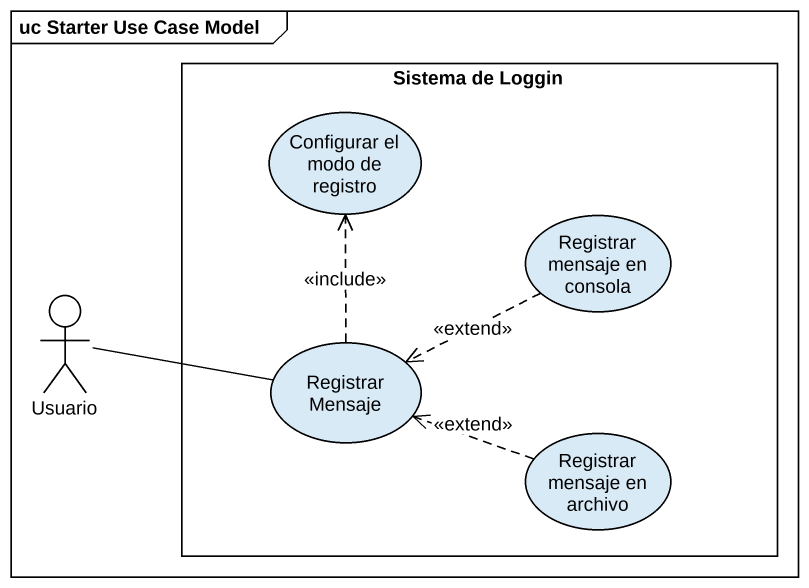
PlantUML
@startuml
mainframe uc Starter Use Case Model
rectangle "Sistema de Loggin" as Sistema_de_Loggin {
  usecase "Configurar el modo de registro" as Configurar_el_modo_de
  usecase "Registrar mensaje en consola" as Registrar_mensaje_en_consola
  usecase "Registrar Mensaje" as Registrar_Mensaje
  usecase "Registrar mensaje en archivo" as Registrar_mensaje_en_archivo
}
actor Usuario
Registrar_mensaje_en_consola .left.> Registrar_Mensaje : <<extend>>
Usuario -right- Registrar_Mensaje
Registrar_Mensaje .up.> Configurar_el_modo_de : <<include>>
Registrar_mensaje_en_archivo .left.> Registrar_Mensaje : <<extend>>
@enduml
